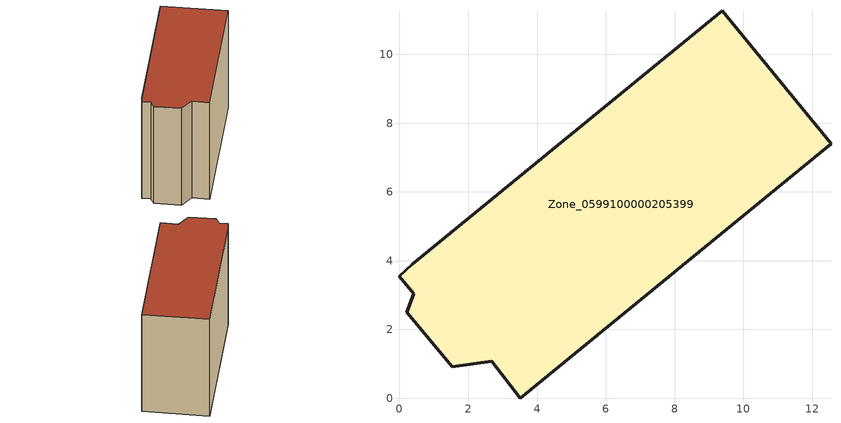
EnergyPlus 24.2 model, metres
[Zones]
Zone_0599100000205399
 floor ground (C_G): 2.68,1.07 1.53,0.91 0.21,2.5 0.42,3.04 0,3.55 0.37,3.89 9.38,11.27 12.55,7.4 3.51,0 z0
 wall outside (C_F): 0.37,3.89 0,3.55 0.42,3.04 0.21,2.5 1.53,0.91 2.68,1.07 3.51,0 12.55,7.4 9.38,11.27 0.37,3.89 z0:8.66
 roof outside (C_R): 3.51,0 12.55,7.4 9.38,11.27 0.37,3.89 0,3.55 0.42,3.04 0.21,2.5 1.53,0.91 2.68,1.07 z8.66
[BUILDING]
Pand.0599100000205399: North Axis=0; Terrain=City; Loads Convergence Tolerance Value=0.04; Temperature Convergence Tolerance Value=0.4; Solar Distribution=FullExterior; Maximum Number of Warmup Days=25; Minimum Number of Warmup Days=1
[Site:Location]
Rotterdam.The.Hague.AP_ZH_NLD Design_Conditions: Latitude=51.96; Longitude=4.45; Time Zone=1; Elevation=-4.5
[SITE:GROUNDTEMPERATURE:BUILDINGSURFACE]
18, 18, 18, 18, 18, 18, 18, 18, 18, 18, 18, 18
[MATERIAL] Thermal Absorptance=0.9; Solar Absorptance=0.7; Visible Absorptance=0.7
Name | Roughness | Thickness | Conductivity | Density | Specific Heat
G.TI.1946 | MediumSmooth | 0.15 | 1 | 540 | 1210
F.TI.1946 | Rough | 0.3 | 0.857143 | 1920 | 840
R.TI.1946 | MediumRough | 0.2 | 0.1 | 1500 | 1000
[CONSTRUCTION]
C_G: G.TI.1946
C_F: F.TI.1946
C_R: R.TI.1946
[ZONE]
Zone_0599100000205399: Type=1; Multiplier=1; Ceiling Height=Autocalculate; Volume=Autocalculate; Floor Area=autocalculate; Part of Total Floor Area=Yes
[ZONEINFILTRATION:DESIGNFLOWRATE]
Infil_Zone_0599100000205399: Zone or ZoneList or Space or SpaceList=Zone_0599100000205399; Schedule=AlwaysOn; Design Flow Rate Calculation Method=Flow/Area; Flow Rate per Floor Area=0.003; Constant Term Coefficient=1; Temperature Term Coefficient=0; Velocity Term Coefficient=0; Velocity Squared Term Coefficient=0
[HVACTEMPLATE:ZONE:IDEALLOADSAIRSYSTEM]
Zone_0599100000205399: Maximum Heating Supply Air Temperature=50; Minimum Cooling Supply Air Temperature=13; Maximum Heating Supply Air Humidity Ratio=0.0156; Minimum Cooling Supply Air Humidity Ratio=0.0077; Heating Limit=NoLimit; Cooling Limit=NoLimit; Dehumidification Control Type=ConstantSensibleHeatRatio; Cooling Sensible Heat Ratio=0.7; Dehumidification Setpoint=60; Humidification Control Type=None; Humidification Setpoint=30; Outdoor Air Method=None; Outdoor Air Flow Rate per Person=0.00944; Outdoor Air Flow Rate per Zone Floor Area=0; Outdoor Air Flow Rate per Zone=0; Demand Controlled Ventilation Type=None; Outdoor Air Economizer Type=NoEconomizer; Heat Recovery Type=None; Sensible Heat Recovery Effectiveness=0.7; Latent Heat Recovery Effectiveness=0.65
[ZONECONTROL:THERMOSTAT]
ThermostatControl_Zone_0599100000205399: Zone or ZoneList=Zone_0599100000205399; Control Type Schedule=DualSetpointControlType; Control 1=Thermostat_Zone_0599100000205399; Temperature Difference Between Cutout And Setpoint=0
[THERMOSTATSETPOINT:DUALSETPOINT]
Thermostat_Zone_0599100000205399: Heating Setpoint Temperature Schedule=HeatingSetpoint_Zone_0599100000205399; Cooling Setpoint Temperature Schedule=CoolingSetpoint_Zone_0599100000205399
[SCHEDULE:COMPACT]
HeatingSetpoint_Zone_0599100000205399: Through: 12/31, For: AllDays, Until: 24:00, 21
CoolingSetpoint_Zone_0599100000205399: Through: 12/31, For: AllDays, Until: 24:00, 24
DualSetpointControlType: Through: 12/31, For: AllDays, Until: 24:00, 4
AlwaysOn: Through: 12/31, For: AllDays, Until: 24:00, 1
